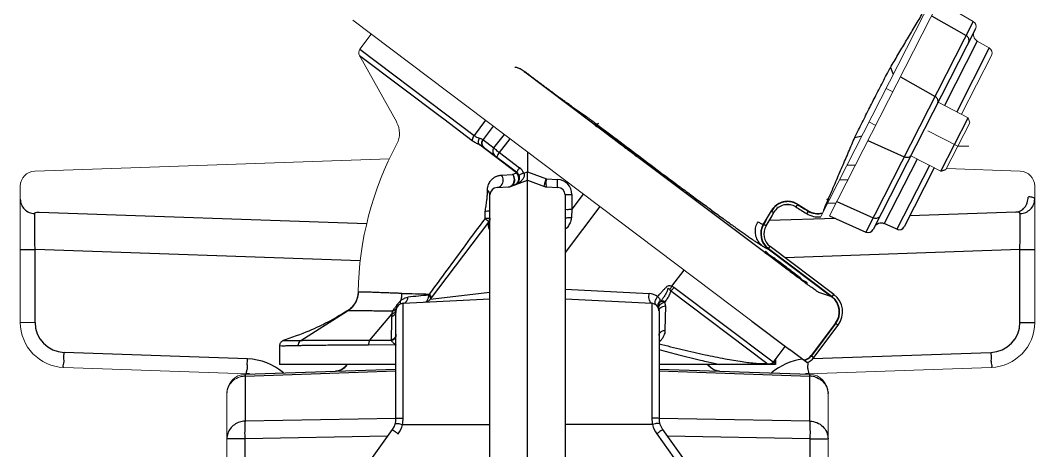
# Model space of a CAD drawing. Header units: millimetres. Extents: x 100 to 940, y 100 to 694.
# Drawn here: x 374.82 to 377.225, y 535.186 to 536.206 of the extents above; entities that cross this region are included whole.
import ezdxf

# ---------------------------------------------------------------- set-up
doc = ezdxf.new("R2010")
doc.units = ezdxf.units.MM
doc.linetypes.add('CENTER', pattern=[2, 1.25, -0.25, 0.25, -0.25])
for name, color, linetype, lineweight in [('CL', 1, 'CENTER', 9), ('DIM', 2, 'Continuous', 9), ('DTM_AXIS', 7, 'Continuous', 9), ('OUTLINE', 6, 'Continuous', 9)]:
    doc.layers.add(name, color=color, linetype=linetype, lineweight=lineweight)

msp = doc.modelspace()

# ---------------------------------------------------------------- linework, layer by layer
at = {"color": 9, "linetype": 'Continuous'}
for p, q in [((377.0793, 536.2035), (376.825, 535.7044)), ((376.9802, 536.2166), (377.0622, 536.1701)), ((377.0887, 536.1569), (377.0108, 536.004)), ((375.6252, 536.1375), (375.8286, 535.9842)), ((377.1171, 536.1405), (377.04, 535.9891)), ((375.6242, 536.1229), (375.8185, 535.9765)), ((376.0164, 536.0832), (376.0146, 536.0858)), ((376.2316, 535.9211), (376.0164, 536.0832)), ((376.8827, 536.0936), (376.8829, 536.0939)), ((376.8829, 536.0939), (376.8898, 536.0783)), ((376.9067, 536.0723), (376.9887, 536.0257)), ((375.8286, 535.9842), (375.8315, 535.982)), ((375.8315, 535.982), (375.8961, 535.9333)), ((376.1289, 536.0012), (376.1633, 535.9771)), ((375.8185, 535.9765), (375.8241, 535.9723)), ((375.8241, 535.9723), (375.8916, 535.9214)), ((375.923, 535.969), (375.8961, 535.9333)), ((376.1861, 535.9603), (376.2203, 535.9344)), ((375.9415, 535.9552), (375.9173, 535.9232)), ((375.9429, 535.9039), (375.9678, 535.9353)), ((375.9969, 535.8446), (375.9069, 535.9124)), ((375.9164, 535.9239), (375.9429, 535.9039)), ((375.9559, 535.8926), (375.9816, 535.925)), ((376.2377, 535.9165), (376.2316, 535.9211)), ((376.642, 535.6129), (376.2377, 535.9165)), ((376.7987, 535.9286), (376.8153, 535.9322)), ((376.7987, 535.9286), (376.7988, 535.9289)), ((376.8297, 535.9211), (376.9156, 535.8822)), ((375.9559, 535.8926), (376.0038, 535.8565)), ((376.9461, 535.8771), (376.8682, 535.7242)), ((376.9753, 535.8622), (376.8982, 535.7108)), ((375.9611, 535.8394), (375.9874, 535.841)), ((375.9874, 535.841), (375.9969, 535.8446)), ((376.0138, 535.8437), (376.0226, 535.847)), ((376.0226, 535.8467), (376.0674, 535.8304)), ((376.0226, 533.8906), (376.0226, 535.827)), ((376.0674, 535.8304), (376.094, 535.829)), ((376.7819, 535.8273), (376.7622, 535.828)), ((375.9278, 535.8027), (375.9278, 535.8035)), ((375.9336, 534.1623), (375.9336, 535.7921)), ((376.1117, 535.7921), (376.1117, 534.1623)), ((376.1549, 535.7944), (376.1278, 535.7585)), ((376.1278, 535.7934), (376.1278, 535.7585)), ((376.7365, 535.7842), (376.7391, 535.7902)), ((376.1938, 535.765), (376.1117, 535.656)), ((376.6467, 535.7686), (376.629, 535.768)), ((376.6627, 535.7695), (376.659, 535.7637)), ((376.7539, 535.7724), (376.7335, 535.7717)), ((376.7356, 535.7822), (376.7393, 535.783)), ((376.7356, 535.7822), (376.7357, 535.7825)), ((376.7357, 535.7825), (376.7365, 535.7842)), ((376.7561, 535.7768), (376.842, 535.7378)), ((375.9219, 535.7366), (375.9221, 535.753)), ((376.1278, 535.7585), (376.1266, 535.7391)), ((376.6009, 535.7552), (376.6006, 535.7547)), ((376.6006, 535.7547), (376.6069, 535.751)), ((376.6016, 535.7548), (376.6013, 535.7543)), ((376.688, 535.7538), (376.6844, 535.748)), ((375.9299, 535.7262), (375.93, 535.728)), ((375.9335, 535.7383), (375.9336, 535.7387)), ((376.5826, 535.7226), (376.5881, 535.7193)), ((376.5938, 535.665), (376.5977, 535.6703)), ((374.8203, 535.663), (374.8553, 535.663)), ((375.6261, 535.6361), (374.8553, 535.663)), ((374.8553, 535.4903), (374.8553, 535.663)), ((376.5932, 535.6644), (376.744, 535.5507)), ((376.5938, 535.665), (376.7445, 535.5514)), ((377.19, 535.663), (376.6332, 535.6435)), ((377.19, 535.663), (377.225, 535.663)), ((377.19, 535.4903), (377.19, 535.663)), ((376.3648, 535.5757), (376.3939, 535.6142)), ((376.605, 535.3957), (376.3697, 535.5729)), ((375.7923, 535.5453), (375.9336, 535.5621)), ((376.1117, 535.5692), (376.3111, 535.5588)), ((376.5903, 535.3926), (376.3619, 535.5647)), ((376.744, 535.5507), (376.7136, 535.561)), ((376.744, 535.5507), (376.7445, 535.5514)), ((376.744, 535.5507), (376.7445, 535.5504)), ((376.7445, 535.5514), (376.7451, 535.5509)), ((376.7451, 535.5509), (376.7491, 535.5562)), ((375.7278, 535.2634), (375.7278, 535.5355)), ((376.3175, 535.5355), (376.3175, 535.2634)), ((376.3373, 535.5411), (376.3371, 535.5413)), ((376.3371, 535.5413), (376.3373, 535.5389)), ((376.3382, 535.54), (376.3373, 535.5389)), ((376.3491, 535.5397), (376.3484, 535.5387)), ((376.3495, 535.5291), (376.3485, 535.4717)), ((375.4854, 535.4477), (375.596, 535.5174)), ((375.6492, 535.4481), (375.7013, 535.5094)), ((375.7037, 535.5171), (375.7077, 535.5235)), ((376.7528, 535.4884), (376.6951, 535.4119)), ((376.7536, 535.4881), (376.6956, 535.4111)), ((376.7536, 535.4881), (376.7593, 535.4839)), ((377.19, 535.4903), (377.225, 535.4903)), ((375.6458, 535.4373), (375.7101, 535.4376)), ((375.6492, 535.4481), (375.6993, 535.4481)), ((375.3589, 535.4039), (374.9241, 535.4191)), ((376.6956, 535.4111), (376.7013, 535.4069)), ((376.6991, 535.4044), (377.1212, 535.4191)), ((376.605, 535.3957), (376.6074, 535.3987)), ((376.6775, 535.4015), (376.6764, 535.4013)), ((376.678, 535.4007), (376.6773, 535.4006)), ((376.678, 535.4007), (376.678, 535.4001)), ((375.3531, 535.363), (375.7109, 535.3755)), ((375.3531, 535.3653), (375.3531, 535.363)), ((375.3531, 535.363), (375.3531, 535.2563)), ((375.3568, 535.3734), (375.3582, 535.3788)), ((376.3344, 535.3755), (376.6922, 535.363)), ((376.6922, 535.3653), (376.6922, 535.3664)), ((376.6922, 535.363), (376.6922, 535.3653)), ((376.6922, 535.2563), (376.6922, 535.363)), ((375.7109, 535.2628), (375.3531, 535.2563)), ((376.6922, 535.2563), (376.3344, 535.2628)), ((375.7261, 535.2481), (375.9336, 535.2481)), ((376.3191, 535.2481), (376.1117, 535.2481)), ((375.3523, 535.2145), (375.3101, 535.2145)), ((375.6912, 535.2206), (375.3523, 535.2145)), ((375.3523, 535.2145), (375.3523, 535.0816)), ((376.3291, 535.2262), (376.5302, 534.9447)), ((376.6929, 535.2145), (376.354, 535.2206)), ((376.6929, 535.2145), (376.7351, 535.2145)), ((376.6929, 535.0816), (376.6929, 535.2145))]:
    msp.add_line(p, q, dxfattribs=at)
at = {"color": 7, "linetype": 'Continuous'}
for p, q in [((377.0845, 536.1859), (376.8423, 535.7106)), ((377.0025, 535.8483), (377.0672, 535.9753)), ((375.9184, 535.9056), (375.9965, 535.8468)), ((376.0226, 535.894), (376.0226, 535.8467)), ((376.7997, 535.8623), (376.78, 535.8629)), ((376.9866, 535.8564), (376.9155, 535.7169)), ((376.9881, 535.8557), (376.9863, 535.8557)), ((377.0025, 535.8483), (377.0145, 535.8522)), ((375.9823, 535.8124), (376.0226, 535.827)), ((376.0226, 535.827), (376.063, 535.8124)), ((375.9505, 535.8099), (375.9771, 535.8113)), ((376.0682, 535.8113), (376.0948, 535.8099)), ((374.8652, 535.7517), (375.6417, 535.7246)), ((376.7388, 535.7428), (376.825, 535.7044)), ((377.18, 535.7517), (376.9288, 535.7429)), ((375.93, 535.728), (375.7923, 535.5453)), ((376.7524, 535.7368), (376.5952, 535.7313)), ((376.8982, 535.7108), (376.8682, 535.7242)), ((376.7491, 535.5562), (376.5977, 535.6703)), ((375.7278, 535.5355), (375.9336, 535.5463)), ((376.1117, 535.5463), (376.3175, 535.5355)), ((375.7109, 535.2624), (375.7109, 535.5177)), ((376.3344, 535.5177), (376.3344, 535.2624)), ((376.5547, 535.4931), (376.644, 535.4258)), ((376.7013, 535.4069), (376.7593, 535.4839)), ((375.4348, 535.4349), (375.4348, 535.4345)), ((375.4348, 535.4345), (375.4348, 535.3906)), ((376.6073, 535.3985), (376.6337, 535.4335)), ((376.6847, 535.3951), (376.644, 535.4258)), ((375.3531, 535.3673), (375.7109, 535.3798)), ((375.7109, 535.3906), (375.4348, 535.3906)), ((376.6104, 535.3906), (376.3344, 535.3906)), ((376.3344, 535.3798), (376.6922, 535.3673)), ((376.6104, 535.4027), (376.6104, 535.3906)), ((375.5015, 534.955), (375.7026, 535.2365)), ((376.3426, 535.2365), (376.5437, 534.955))]:
    msp.add_line(p, q, dxfattribs=at)
at = {"color": 9, "linetype": 'Continuous'}
for points in [[(375.9965, 535.8468), (375.9966, 535.8467), (375.9967, 535.8465), (375.9968, 535.8463), (375.9969, 535.8461), (375.9969, 535.8459), (375.997, 535.8456), (375.997, 535.8453), (375.9969, 535.845), (375.9969, 535.8446)], [(376.6629, 535.7703), (376.6629, 535.7703), (376.6629, 535.7702), (376.6629, 535.7702), (376.6629, 535.7701), (376.6629, 535.77), (376.6628, 535.7699), (376.6628, 535.7698), (376.6627, 535.7697), (376.6627, 535.7695)], [(376.6009, 535.7552), (376.6009, 535.7552), (376.6009, 535.7552), (376.601, 535.7551), (376.6011, 535.7551), (376.6011, 535.7551), (376.6012, 535.755), (376.6014, 535.755), (376.6015, 535.7549), (376.6016, 535.7548)], [(376.688, 535.7548), (376.688, 535.7547), (376.688, 535.7547), (376.688, 535.7546), (376.6881, 535.7545), (376.6881, 535.7544), (376.688, 535.7543), (376.688, 535.7541), (376.688, 535.754), (376.688, 535.7538)], [(376.5817, 535.7227), (376.5817, 535.7228), (376.5818, 535.7228), (376.5818, 535.7228), (376.5819, 535.7228), (376.582, 535.7227), (376.5821, 535.7227), (376.5822, 535.7227), (376.5824, 535.7226), (376.5826, 535.7226)], [(376.5932, 535.6644), (376.5932, 535.6644), (376.5932, 535.6644), (376.5933, 535.6645), (376.5933, 535.6645), (376.5934, 535.6646), (376.5935, 535.6647), (376.5936, 535.6648), (376.5937, 535.6649), (376.5938, 535.665)], [(375.6217, 535.5621), (375.6216, 535.5621), (375.6215, 535.5621), (375.6214, 535.562), (375.6213, 535.562), (375.6212, 535.562), (375.6212, 535.562), (375.6211, 535.562), (375.6211, 535.5619), (375.6211, 535.5619)], [(376.7445, 535.5504), (376.7445, 535.5504), (376.7446, 535.5504), (376.7446, 535.5504), (376.7447, 535.5505), (376.7447, 535.5505), (376.7448, 535.5506), (376.7449, 535.5507), (376.745, 535.5508), (376.7451, 535.5509)], [(376.3382, 535.54), (376.3381, 535.5402), (376.3379, 535.5403), (376.3378, 535.5405), (376.3376, 535.5408), (376.3373, 535.5411)], [(375.596, 535.5174), (375.5959, 535.5174), (375.5958, 535.5174), (375.5957, 535.5174), (375.5956, 535.5174), (375.5956, 535.5174), (375.5955, 535.5174), (375.5955, 535.5173)], [(376.7528, 535.4884), (376.7528, 535.4884), (376.7529, 535.4884), (376.7529, 535.4884), (376.753, 535.4884), (376.7531, 535.4883), (376.7532, 535.4883), (376.7533, 535.4882), (376.7535, 535.4882), (376.7536, 535.4881)], [(375.7001, 535.447), (375.7, 535.4472), (375.6999, 535.4474), (375.6997, 535.4476), (375.6996, 535.4477), (375.6994, 535.4479), (375.6993, 535.4481)], [(376.6951, 535.4119), (376.6951, 535.4118), (376.6951, 535.4118), (376.6952, 535.4117), (376.6952, 535.4116), (376.6953, 535.4116), (376.6953, 535.4115), (376.6954, 535.4114), (376.6955, 535.4113), (376.6956, 535.4111)], [(376.6775, 535.4015), (376.6775, 535.4015), (376.6776, 535.4014), (376.6776, 535.4014), (376.6777, 535.4013), (376.6777, 535.4012), (376.6778, 535.4011), (376.6778, 535.401), (376.6779, 535.4009), (376.678, 535.4007)], [(375.3531, 535.3673), (375.3531, 535.3672), (375.3531, 535.367), (375.3531, 535.3668), (375.3531, 535.3664), (375.3531, 535.3653)], [(376.6922, 535.3664), (376.6922, 535.3668), (376.6922, 535.367), (376.6922, 535.3672), (376.6922, 535.3673)]]:
    msp.add_lwpolyline(points, dxfattribs=at)
at = {"color": 7, "linetype": 'Continuous'}
for points in [[(375.6211, 535.5619), (375.6209, 535.5581), (375.6203, 535.5536), (375.6193, 535.5492), (375.618, 535.5449), (375.6163, 535.5408), (375.6144, 535.5369), (375.6121, 535.5333), (375.6096, 535.5298), (375.6069, 535.5266), (375.6039, 535.5237), (375.6008, 535.5211), (375.5976, 535.5187), (375.5955, 535.5173)], [(375.5955, 535.5173), (375.5907, 535.5145), (375.5837, 535.5102), (375.577, 535.5063), (375.5708, 535.5027), (375.5652, 535.4995), (375.5597, 535.4964), (375.5544, 535.4935), (375.5493, 535.4908), (375.5441, 535.4881), (375.539, 535.4855), (375.5338, 535.483), (375.5284, 535.4804), (375.5227, 535.4778), (375.5169, 535.4752), (375.5108, 535.4725), (375.5043, 535.4698), (375.4974, 535.467), (375.4902, 535.4641), (375.4824, 535.4611), (375.4742, 535.4581), (375.4658, 535.4549), (375.457, 535.4518), (375.448, 535.4486), (375.4438, 535.4472)], [(375.4438, 535.4472), (375.443, 535.4469), (375.4421, 535.4464), (375.4411, 535.4459), (375.4401, 535.4452), (375.4391, 535.4443), (375.4381, 535.4433), (375.4372, 535.4421), (375.4364, 535.4408), (375.4358, 535.4394), (375.4353, 535.4379), (375.4349, 535.4363), (375.4348, 535.4345)], [(375.5908, 535.3859), (375.5885, 535.3835), (375.5855, 535.381), (375.5822, 535.3789)], [(375.5941, 535.3906), (375.594, 535.3904), (375.5926, 535.3883), (375.5908, 535.3859)], [(376.478, 535.3747), (376.4756, 535.3749), (376.4717, 535.3756), (376.4681, 535.3766), (376.4647, 535.378), (376.4616, 535.3798), (376.4589, 535.3817), (376.4565, 535.3838), (376.4544, 535.386), (376.4527, 535.3882), (376.4514, 535.3903), (376.4511, 535.3906)], [(375.5822, 535.3789), (375.5784, 535.3771), (375.5742, 535.3757), (375.5699, 535.3749), (375.5673, 535.3747)]]:
    msp.add_lwpolyline(points, dxfattribs=at)
at = {"color": 9, "linetype": 'Continuous'}
for centre, radius, start, end in [((376.9859, 536.0142), 0.00996, 333.0253, 339.7634), ((395.3, 561.1684), 31.6352, 232.90675, 233.17208), ((375.927, 535.9146), 0.0124, 225.9384, 232.9757), ((376.9232, 535.8912), 0.00996, 326.2366, 332.9747), ((375.9801, 535.8297), 0.0224, 35.5504, 41.5126), ((375.985, 535.8316), 0.0312, 22.8756, 53), ((375.9773, 535.8259), 0.0144, 290.0473, 298.667), ((375.9734, 535.828), 0.018, 327.5291, 334.3409), ((375.9726, 535.8284), 0.0189, 334.3341, 340.8962), ((376.0922, 535.7934), 0.0356, 0.0002, 86.9998), ((375.9201, 535.7914), 0.0134, 0.0617, 12.1578), ((375.9203, 535.7921), 0.0133, 359.997, 6.1181), ((377.9531, 537.8208), 2.4234, 237.8262, 238.5303), ((377.9765, 537.8604), 2.4685, 237.8522, 238.5366), ((376.7261, 535.8258), 0.0446, 277.3728, 282.3776), ((376.7263, 535.826), 0.0445, 277.2943, 282.3019), ((368.4248, 540.5712), 9.4891, 329.27258, 329.49717), ((368.5199, 540.515), 9.3794, 329.27255, 329.49801), ((376.7112, 535.7927), 0.0445, 238.5939, 273.8345), ((376.7112, 535.7928), 0.0453, 239.2362, 283.6064), ((376.7112, 535.7928), 0.0445, 273.8326, 284.5144), ((376.6199, 535.7), 0.0445, 149.2521, 233.0055), ((376.6199, 535.7), 0.0437, 148.8632, 233.1847), ((375.5683, 535.5631), 0.0534, 301.2543, 358.9191), ((375.9203, 542.7128), 7.1565, 268.43144, 268.95555), ((377.8342, 513.5823), 22.0675, 95.31903, 95.44752), ((375.4887, 535.7039), 0.3349, 333.5641, 334.0703), ((376.3093, 535.5232), 0.0356, 52.427, 86.9965), ((376.7172, 535.5152), 0.0445, 323.0349, 52.16), ((376.7172, 535.5152), 0.0454, 323.3851, 51.9925), ((375.8947, 535.4047), 0.2215, 146.9367, 147.5842), ((375.846, 535.4364), 0.1634, 145.9716, 146.924), ((375.8257, 535.45), 0.139, 145.561, 145.9478), ((376.3476, 535.5296), 0.0154, 170.741, 178.3086), ((376.3149, 535.5297), 0.0347, 358.9547, 15.0286), ((384.287, 535.2655), 8.5897, 178.41261, 178.782), ((375.7365, 535.5025), 0.0359, 168.8309, 178.4114), ((374.9265, 535.4903), 0.0713, 180.0001, 267.9998), ((377.1187, 535.4903), 0.0713, 272.0019, 359.9981), ((375.6855, 535.4603), 0.0334, 317.3017, 319.4913), ((375.7382, 535.4589), 0.0353, 217.019, 219.1963), ((375.354, 535.266), 0.138, 49.2139, 88.0012), ((376.6738, 535.428), 0.0268, 278.0278, 322.939), ((376.6737, 535.428), 0.0276, 278.7575, 299.561), ((376.6737, 535.428), 0.0276, 299.5678, 322.3345), ((375.5659, 535.4099), 0.0352, 296.5502, 326.874), ((376.8076, 536.9854), 1.6283, 257.3561, 258.3427), ((376.5845, 535.5656), 0.173, 269.38, 271.0005), ((376.5847, 535.5489), 0.1564, 271.0131, 272.0251), ((376.5987, 535.378), 0.0169, 120.1247, 131.6197), ((376.6912, 535.266), 0.1379, 96.9679, 130.7926), ((376.5971, 535.4043), 0.0117, 292.6607, 299.5593), ((376.6185, 535.3857), 0.0168, 143.3838, 162.7585), ((376.5798, 535.4068), 0.0306, 344.4573, 349.8225), ((376.58, 535.3914), 0.1069, 1.7612, 2.3445), ((375.3547, 535.3157), 0.0473, 98.8039, 105.6829), ((375.3547, 535.3159), 0.0471, 91.8913, 98.8152), ((375.5661, 535.4095), 0.0348, 276.9853, 296.4977), ((376.6869, 535.3713), 0.003, 271.9987, 272.6119), ((376.6906, 535.3159), 0.0471, 81.1848, 88.1087), ((376.6906, 535.3157), 0.0473, 74.3171, 81.1961), ((376.6967, 535.3211), 0.0384, 0.0034, 2.4013), ((375.6572, 535.2633), 0.0706, 347.5729, 0.008), ((376.3881, 535.2633), 0.0706, 179.992, 192.4271), ((375.6655, 535.2624), 0.0623, 324.4612, 346.7696), ((376.3798, 535.2624), 0.0623, 193.2304, 215.5388)]:
    msp.add_arc(centre, radius, start, end, dxfattribs=at)
at = {"color": 7, "linetype": 'Continuous'}
for centre, radius, start, end in [((375.9857, 535.8326), 0.0178, 290, 53), ((375.9514, 535.7921), 0.0178, 93, 180), ((375.9762, 535.8291), 0.0178, 273, 290), ((376.0691, 535.8291), 0.0178, 250, 267), ((376.0939, 535.7921), 0.0178, 0, 87), ((376.6391, 535.7321), 0.0374, 57.8414, 149.4774), ((368.4329, 540.57), 9.4888, 329.25558, 329.47859), ((377.9758, 537.8582), 2.474, 237.8422, 238.5335), ((376.7114, 535.792), 0.0517, 238.5334, 277.1418), ((375.9158, 535.7387), 0.0178, 323, 0), ((376.6202, 535.7001), 0.0374, 149.2557, 233), ((376.861, 535.7079), 0.0178, 66, 153), ((376.9036, 535.723), 0.0134, 246, 333), ((376.8304, 535.7166), 0.0134, 246, 333), ((376.718, 535.515), 0.0517, 323, 53), ((375.7287, 535.5177), 0.0178, 93, 180), ((375.7781, 535.556), 0.0178, 272.9939, 322.9961), ((376.3165, 535.5177), 0.0178, 0, 87), ((376.3506, 535.5274), 0.0176, 164.3924, 195.8977), ((376.3507, 535.5274), 0.0177, 158.1152, 164.4137), ((376.6742, 535.4273), 0.0339, 288.0599, 322.9943), ((375.3547, 535.266), 0.1024, 85.0965, 88), ((376.6906, 535.266), 0.1024, 92, 94.9035), ((375.6664, 535.2624), 0.0445, 324.4638, 359.9985), ((376.3789, 535.2624), 0.0445, 180.0015, 215.5362)]:
    msp.add_arc(centre, radius, start, end, dxfattribs=at)
at = {"color": 9, "linetype": 'Continuous'}
for points, start_tangent, end_tangent in [([(376.8829, 536.0939), (376.8916, 536.1087), (376.9008, 536.1241), (376.91, 536.1396), (376.919, 536.1548), (376.9281, 536.17), (376.9371, 536.1852), (376.9462, 536.2006), (376.9554, 536.2159), (376.9583, 536.2209)], (0.504323, 0.863515), (0.510728, 0.859743)), ([(377.0683, 536.154), (377.0693, 536.1574), (377.0691, 536.161), (377.0678, 536.1645), (377.0654, 536.1676), (377.0622, 536.1701)], (0.45399, 0.891007), (-0.869506, 0.493922)), ([(375.9929, 536.0953), (375.9962, 536.0946), (375.9994, 536.0937), (376.0023, 536.0927), (376.0051, 536.0915), (376.0102, 536.0889), (376.0146, 536.0858)], (0.985568, -0.169277), (0.794423, -0.607365)), ([(376.0146, 536.0858), (376.0221, 536.0802), (376.0296, 536.0745), (376.0372, 536.0688), (376.0447, 536.0631), (376.0522, 536.0575), (376.0596, 536.052), (376.0669, 536.0466), (376.074, 536.0413), (376.0809, 536.0362), (376.0876, 536.0312), (376.094, 536.0265), (376.1001, 536.022), (376.1059, 536.0178), (376.1113, 536.0139), (376.1163, 536.0102), (376.121, 536.0069), (376.1252, 536.0039), (376.1289, 536.0012)], (0.796782, -0.604267), (0.818772, -0.574119)), ([(376.7988, 535.9289), (376.8052, 535.942), (376.8135, 535.9589), (376.8227, 535.9773), (376.8318, 535.9952), (376.8401, 536.0117), (376.8485, 536.0281), (376.8577, 536.0459), (376.8671, 536.0642), (376.8759, 536.0808), (376.8827, 536.0936)], (0.42812, 0.903722), (0.479284, 0.87766)), ([(376.9952, 536.0108), (376.9958, 536.0131), (376.9956, 536.0167), (376.9943, 536.0202), (376.9919, 536.0233), (376.9887, 536.0257)], (0.346261, 0.938138), (-0.869506, 0.493922)), ([(376.1633, 535.9771), (376.1665, 535.9749), (376.1691, 535.9729), (376.1722, 535.9707), (376.1755, 535.9683), (376.179, 535.9657), (376.1826, 535.963), (376.1861, 535.9603)], (0.818772, -0.574119), (0.797014, -0.603961)), ([(376.1861, 535.9603), (376.1915, 535.9621)], (0.861307, -0.508085), (0.746784, 0.665066)), ([(375.8961, 535.9333), (375.8935, 535.9291), (375.8919, 535.9249), (375.8916, 535.9214)], (-0.601804, -0.798644), (0.149861, -0.988707)), ([(375.8961, 535.9333), (375.9021, 535.9294), (375.9081, 535.9269)], (0.79858, -0.601889), (0.952657, -0.304047)), ([(375.8916, 535.9214), (375.8994, 535.9162), (375.9069, 535.9124)], (0.798576, -0.601894), (0.926656, -0.375911)), ([(375.9081, 535.9269), (375.9061, 535.922), (375.9057, 535.9169), (375.9069, 535.9124)], (-0.504096, -0.863648), (0.453462, -0.891276)), ([(375.9069, 535.9124), (375.9107, 535.9103), (375.9138, 535.9086), (375.9164, 535.907), (375.9184, 535.9056)], (0.873056, -0.48762), (0.79864, -0.601809)), ([(375.9081, 535.9269), (375.911, 535.926), (375.9133, 535.9253), (375.9164, 535.9239)], (0.952559, -0.304355), (0.798645, -0.601803)), ([(375.9164, 535.9239), (375.9141, 535.9192), (375.9137, 535.9141), (375.9152, 535.9093), (375.9184, 535.9056)], (-0.601815, -0.798636), (0.798636, -0.601815)), ([(375.9173, 535.9232), (375.915, 535.9185), (375.9147, 535.9133), (375.9163, 535.9085), (375.9184, 535.9057)], (-0.601815, -0.798636), (0.718842, -0.695174)), ([(376.7391, 535.7902), (376.7453, 535.8046), (376.7537, 535.8241), (376.7613, 535.8419), (376.7687, 535.8591), (376.7762, 535.8764), (376.7838, 535.8941), (376.7913, 535.9118), (376.7987, 535.9286)], (0.39562, 0.918414), (0.402967, 0.915214)), ([(375.9429, 535.9039), (375.9406, 535.8992), (375.9402, 535.8941), (375.9418, 535.8893), (375.9451, 535.8855)], (-0.601816, -0.798635), (0.798636, -0.601815)), ([(375.9429, 535.9039), (375.9445, 535.9022), (375.9475, 535.8995), (375.9514, 535.8962), (375.9559, 535.8926)], (0.615358, -0.788248), (0.787846, -0.615873)), ([(375.9559, 535.8926), (375.9522, 535.8877), (375.9486, 535.8829)], (-0.60195, -0.798534), (-0.798636, 0.601815)), ([(376.9315, 535.8857), (376.93, 535.8839), (376.927, 535.8819), (376.9233, 535.8809), (376.9194, 535.881), (376.9156, 535.8822)], (-0.555443, -0.831555), (-0.910674, 0.413126)), ([(375.9278, 535.8035), (375.9286, 535.8112), (375.9304, 535.8171), (375.9327, 535.8218), (375.9353, 535.8256), (375.9379, 535.8287), (375.9407, 535.8312), (375.9434, 535.8333), (375.9461, 535.835), (375.9487, 535.8363), (375.9514, 535.8374), (375.9544, 535.8383), (375.9576, 535.839), (375.9611, 535.8394)], (-0.000268, 1), (0.998053, 0.062378)), ([(375.9505, 535.8099), (375.9561, 535.8114), (375.9608, 535.8152), (375.9639, 535.8207), (375.9651, 535.8272), (375.9641, 535.8337), (375.9611, 535.8394)], (0.99863, 0.052336), (-0.612641, 0.790361)), ([(375.992, 535.8236), (375.9925, 535.8281), (375.9911, 535.8351), (375.9874, 535.841)], (0.235157, 0.971957), (-0.689904, 0.723901)), ([(375.9905, 535.8222), (375.9915, 535.8288), (375.9905, 535.8353), (375.9874, 535.841)], (0.327604, 0.944815), (-0.62313, 0.782118)), ([(376.0138, 535.8437), (376.0147, 535.8406), (376.0147, 535.8377), (376.0139, 535.8345), (376.0121, 535.8308), (376.0106, 535.8287), (376.0088, 535.8266), (376.0066, 535.8244), (376.0038, 535.8222), (376.0005, 535.82), (375.9965, 535.8178), (375.9918, 535.8158)], (0.420597, -0.907248), (-0.939668, -0.342086)), ([(376.0038, 535.8565), (376.0001, 535.8516), (375.9965, 535.8468)], (-0.60195, -0.798534), (-0.798636, 0.601815)), ([(376.0006, 535.8386), (375.9983, 535.8428)], (-0.375394, 0.926865), (-0.581058, 0.813862)), ([(376.002, 535.8317), (376.0006, 535.8386)], (-0.012715, 0.999919), (-0.375394, 0.926865)), ([(376.0138, 535.8437), (376.0093, 535.8419), (376.0056, 535.8405), (376.0022, 535.8395)], (-0.922728, -0.385451), (-0.388577, 0.921416)), ([(376.3374, 535.8463), (376.3535, 535.8342), (376.3692, 535.8226), (376.3843, 535.8113), (376.3989, 535.8005), (376.4131, 535.79), (376.4268, 535.7798), (376.4402, 535.77), (376.453, 535.7605), (376.4654, 535.7515), (376.4773, 535.7428), (376.489, 535.7343), (376.5003, 535.7261), (376.5112, 535.7183), (376.5216, 535.7108), (376.5314, 535.7039), (376.5405, 535.6974), (376.549, 535.6915), (376.5568, 535.6861), (376.5638, 535.6813), (376.5701, 535.6771), (376.5755, 535.6736), (376.58, 535.6708)], (0.800534, -0.599287), (0.856907, -0.515471)), ([(375.9771, 535.8113), (375.9827, 535.8128), (375.9844, 535.8139)], (0.99863, 0.052336), (0.813925, 0.58097)), ([(375.9842, 535.8132), (375.9877, 535.8158), (375.9892, 535.8176)], (0.877764, 0.479093), (0.592437, 0.805617)), ([(375.9844, 535.8139), (375.9874, 535.8167), (375.9886, 535.8184)], (0.813925, 0.58097), (0.53733, 0.843372)), ([(375.9892, 535.8176), (375.9913, 535.8214), (375.992, 535.8236)], (0.592437, 0.805617), (0.235157, 0.971957)), ([(375.9918, 535.8158), (375.9972, 535.8193), (376.0008, 535.8249), (376.002, 535.8317)], (0.939693, 0.34202), (-0.012715, 0.999919)), ([(376.063, 535.8124), (376.0627, 535.8151)], (-0.939693, 0.34202), (0.30304, 0.952978)), ([(376.0627, 535.8151), (376.0631, 535.8161), (376.0641, 535.8201), (376.0655, 535.825), (376.0674, 535.8304)], (0.30304, 0.952978), (0.345798, 0.938309)), ([(376.0682, 535.8113), (376.0673, 535.815), (376.0671, 535.8193), (376.0672, 535.8246), (376.0674, 535.8304)], (-0.99863, 0.052336), (0.059019, 0.998257)), ([(376.0948, 535.8099), (376.0938, 535.8156), (376.0938, 535.8218), (376.094, 535.829)], (-0.99863, 0.052336), (0.059019, 0.998257)), ([(375.9221, 535.753), (375.9244, 535.7661), (375.9261, 535.7779), (375.9272, 535.7881), (375.9278, 535.7963), (375.9278, 535.8027)], (0.18342, 0.983035), (-0.032353, 0.999476)), ([(375.9335, 535.7935), (375.9329, 535.7963), (375.9309, 535.8002), (375.9278, 535.8035)], (-0.106281, 0.994336), (-0.782464, 0.622696)), ([(375.9309, 535.7994), (375.9278, 535.8027)], (-0.580163, 0.814501), (-0.783028, 0.621987)), ([(375.9333, 535.7942), (375.9329, 535.7956), (375.9309, 535.7994)], (-0.209862, 0.977731), (-0.580163, 0.814501)), ([(376.1117, 535.7921), (376.1163, 535.793), (376.1215, 535.7933), (376.1278, 535.7934)], (0, 1), (0.999976, 0.006972)), ([(374.8203, 535.782), (374.8229, 535.7693), (374.8302, 535.7584), (374.8413, 535.751), (374.8545, 535.748)], (-0.000066, -1), (0.999321, -0.036832)), ([(376.6629, 535.7703), (376.6499, 535.7759), (376.6358, 535.777), (376.622, 535.7737), (376.61, 535.7661), (376.6009, 535.7552)], (-0.846254, 0.532779), (-0.507307, -0.861765)), ([(376.6627, 535.7695), (376.6521, 535.7744), (376.6407, 535.7763), (376.6291, 535.7751), (376.6183, 535.7709), (376.6089, 535.764), (376.6016, 535.7548)], (-0.843482, 0.537158), (-0.5093, -0.860589)), ([(376.7243, 535.7535), (376.7265, 535.7602), (376.7303, 535.7698), (376.7356, 535.7822)], (0.283633, 0.958933), (0.401851, 0.915705)), ([(377.18, 535.7517), (377.1914, 535.7547), (377.2008, 535.7625), (377.2071, 535.7739), (377.2092, 535.7873)], (0.999391, 0.034901), (-0.009577, 0.999954)), ([(377.1907, 535.748), (377.2039, 535.751), (377.215, 535.7584), (377.2224, 535.7693), (377.225, 535.782)], (0.999321, 0.036834), (-0.000068, 1)), ([(377.225, 535.782), (377.218, 535.7869), (377.2092, 535.7873)], (-0.000007, 1), (-0.999732, -0.023154)), ([(374.8545, 535.748), (374.8593, 535.7515), (374.8652, 535.7517)], (0.00829, 0.999966), (0.999394, -0.034806)), ([(374.8553, 535.663), (374.8551, 535.6744), (374.855, 535.6867), (374.8548, 535.6998), (374.8547, 535.7134), (374.8546, 535.727), (374.8545, 535.7391), (374.8545, 535.748)], (-0.013941, 0.999903), (0.008422, 0.999965)), ([(375.9336, 535.7554), (375.9281, 535.7536), (375.9221, 535.753)], (0.000048, -1), (-0.998513, -0.054511)), ([(376.1117, 535.7572), (376.1163, 535.758), (376.1215, 535.7583), (376.1278, 535.7585)], (0, 1), (0.999976, 0.006972)), ([(376.8585, 535.7424), (376.8564, 535.7396), (376.8534, 535.7376), (376.8498, 535.7366), (376.8459, 535.7367), (376.842, 535.7378)], (-0.45399, -0.891007), (-0.910674, 0.413126)), ([(377.1907, 535.748), (377.186, 535.7515), (377.18, 535.7517)], (-0.008568, 0.999963), (-0.999394, -0.034822)), ([(377.19, 535.663), (377.1901, 535.6746), (377.1903, 535.687), (377.1904, 535.7002), (377.1906, 535.7139), (377.1907, 535.7273), (377.1907, 535.7393), (377.1907, 535.748)], (0.013937, 0.999903), (-0.008385, 0.999965)), ([(375.9219, 535.7366), (375.8755, 535.6739), (375.8312, 535.6137), (375.7898, 535.5575)], (-0.596504, -0.80261), (-0.591785, -0.806096)), ([(375.9219, 535.7366), (375.928, 535.7371), (375.9335, 535.7383)], (0.997803, 0.066253), (0.236482, 0.971636)), ([(375.93, 535.728), (375.9265, 535.7326), (375.9219, 535.7366)], (0.601815, 0.798636), (-0.757887, 0.652386)), ([(375.9336, 535.7088), (375.9335, 535.7089), (375.9309, 535.7154), (375.9299, 535.7217), (375.9299, 535.7262)], (-0.48016, 0.877181), (0.063213, 0.998)), ([(375.9336, 535.7369), (375.9331, 535.7331), (375.9319, 535.7295), (375.9299, 535.7262)], (0.000005, -1), (-0.618026, -0.786158)), ([(376.1266, 535.7391), (376.1245, 535.7288), (376.1195, 535.7192), (376.1121, 535.7112), (376.1117, 535.711)], (-0.062679, -0.998034), (-0.780257, -0.625459)), ([(376.1117, 535.7369), (376.1159, 535.7383), (376.1207, 535.7388), (376.1266, 535.7391)], (0.000037, 1), (0.999782, 0.020899)), ([(376.58, 535.6708), (376.5711, 535.68), (376.5652, 535.6914), (376.5628, 535.704), (376.5641, 535.7169), (376.5691, 535.7289)], (-0.796881, 0.604136), (0.512538, 0.858664)), ([(376.5691, 535.7289), (376.5727, 535.7267), (376.5759, 535.7248), (376.5787, 535.7235), (376.5817, 535.7227)], (0.843475, -0.537168), (0.96808, 0.250641)), ([(376.58, 535.6708), (376.5838, 535.6686), (376.5872, 535.6667), (376.5901, 535.6653), (376.5932, 535.6644)], (0.856925, -0.515441), (0.98134, 0.192282)), ([(376.7136, 535.561), (376.711, 535.5625), (376.7052, 535.5664), (376.6966, 535.5726), (376.6855, 535.5806), (376.6723, 535.5904), (376.6575, 535.6013), (376.642, 535.6129)], (-0.947574, 0.319537), (-0.799643, 0.600476)), ([(376.3648, 535.5757), (376.361, 535.5766), (376.357, 535.5765), (376.3532, 535.575), (376.3502, 535.5725), (376.3476, 535.57), (376.345, 535.5671), (376.3423, 535.5642), (376.3397, 535.5613), (376.337, 535.5583), (376.3343, 535.5552), (376.331, 535.5514)], (-0.938617, 0.344962), (-0.658129, -0.752905)), ([(376.3602, 535.5676), (376.3619, 535.5701), (376.3634, 535.5728), (376.3648, 535.5757)], (0.584041, 0.811724), (0.413397, 0.910551)), ([(376.3619, 535.5647), (376.3647, 535.5672), (376.3673, 535.5699), (376.3697, 535.5729)], (0.773269, 0.634078), (0.601749, 0.798686)), ([(376.3697, 535.5729), (376.3673, 535.5745), (376.3648, 535.5757)], (-0.798154, 0.602453), (-0.934243, 0.356637)), ([(375.7244, 535.559), (375.7186, 535.5591), (375.7129, 535.5593), (375.707, 535.5595), (375.7007, 535.5597), (375.6938, 535.5599), (375.6864, 535.5602), (375.6787, 535.5605), (375.6714, 535.5607), (375.6645, 535.561), (375.658, 535.5612), (375.6519, 535.5615), (375.6463, 535.5617), (375.6414, 535.5618), (375.6371, 535.562), (375.6333, 535.5621), (375.6298, 535.5622), (375.6266, 535.5622), (375.6217, 535.5621)], (-0.999614, 0.027779), (-0.991477, -0.130279)), ([(375.7244, 535.559), (375.7236, 535.55), (375.7217, 535.5414)], (-0.026035, -0.999661), (-0.27839, -0.960468)), ([(375.7217, 535.5414), (375.7271, 535.5456), (375.7329, 535.5486), (375.7393, 535.5502)], (0.734863, 0.678215), (0.995499, 0.094773)), ([(375.7278, 535.5355), (375.7332, 535.5376), (375.7373, 535.5428), (375.7393, 535.5502)], (0.99863, 0.052333), (0.097983, 0.995188)), ([(375.779, 535.5382), (375.7838, 535.5406), (375.7873, 535.5466), (375.7885, 535.5548)], (0.99863, 0.052336), (0.024579, 0.999698)), ([(375.7885, 535.5548), (375.7914, 535.5509), (375.7927, 535.5459)], (0.660812, -0.750551), (-0.329829, -0.944041)), ([(375.7898, 535.5575), (375.7929, 535.5533)], (0.657717, -0.753265), (0.495658, -0.868518)), ([(375.7929, 535.5533), (375.7942, 535.5496), (375.7936, 535.547)], (0.495658, -0.868518), (-0.601863, -0.7986)), ([(376.3175, 535.5355), (376.3147, 535.5369), (376.3124, 535.5405), (376.3109, 535.5459), (376.3105, 535.5522), (376.3111, 535.5588)], (-0.99863, 0.052336), (0.182584, 0.98319)), ([(376.3274, 535.5318), (376.3255, 535.535), (376.3255, 535.5399), (376.3274, 535.5456), (376.331, 535.5514)], (-0.792628, 0.609706), (0.607524, 0.794301)), ([(376.331, 535.5514), (376.3342, 535.5484), (376.3361, 535.5448), (376.3371, 535.5413)], (0.826932, -0.562302), (0.180094, -0.983649)), ([(376.3602, 535.5676), (376.3586, 535.5694), (376.3557, 535.571), (376.3546, 535.5687), (376.3536, 535.5649), (376.352, 535.5611), (376.3501, 535.5574), (376.348, 535.5538), (376.3457, 535.5502), (376.3432, 535.5467), (376.3418, 535.5447), (376.3401, 535.5425), (376.3382, 535.54)], (-0.603735, 0.797185), (-0.624227, -0.781243)), ([(376.3619, 535.5647), (376.361, 535.5612), (376.3597, 535.5574), (376.3578, 535.5533), (376.3555, 535.549), (376.3526, 535.5445), (376.3491, 535.5397)], (-0.179193, -0.983814), (-0.607115, -0.794614)), ([(376.3619, 535.5647), (376.3602, 535.5676)], (-0.398072, 0.917354), (-0.604528, 0.796584)), ([(375.7123, 535.5246), (375.7103, 535.5214), (375.7085, 535.5196)], (-0.385939, -0.922524), (-0.786498, -0.617593)), ([(375.7111, 535.5286), (375.7127, 535.5309), (375.7138, 535.5325)], (0.565561, 0.824707), (0.600583, 0.799562)), ([(375.7138, 535.5325), (375.7144, 535.5332), (375.716, 535.5353), (375.7178, 535.5373), (375.719, 535.5387)], (0.600583, 0.799562), (0.68435, 0.729154)), ([(375.719, 535.5387), (375.7197, 535.5394), (375.7217, 535.5414)], (0.68435, 0.729154), (0.733603, 0.679578)), ([(375.719, 535.5326), (375.7208, 535.5346), (375.7217, 535.5376), (375.7217, 535.5413)], (0.837778, 0.546011), (-0.127938, 0.991782)), ([(376.3331, 535.5242), (376.3321, 535.5301)], (-0.363661, 0.931531), (0.029035, 0.999578)), ([(376.3323, 535.5321), (376.3335, 535.5361), (376.3371, 535.5413)], (0.160435, 0.987046), (0.699148, 0.714977)), ([(376.3337, 535.5226), (376.3338, 535.5273), (376.3354, 535.5306)], (-0.274171, 0.961681), (0.576616, 0.817015)), ([(376.3354, 535.5306), (376.3367, 535.5321), (376.3418, 535.5361), (376.3484, 535.5387)], (0.576616, 0.817015), (0.977089, 0.212832)), ([(376.3363, 535.523), (376.3387, 535.5252), (376.3401, 535.5262)], (0.621008, 0.783804), (0.860413, 0.509598)), ([(376.3373, 535.5389), (376.3398, 535.5401), (376.3436, 535.5401), (376.3484, 535.5387)], (0.773639, 0.633626), (0.928615, -0.371046)), ([(376.3382, 535.54), (376.3399, 535.5409)], (0.79715, 0.603782), (0.957619, 0.288037)), ([(376.3399, 535.5409), (376.3409, 535.5411), (376.3447, 535.541), (376.3491, 535.5397)], (0.957619, 0.288037), (0.928492, -0.371351)), ([(376.3401, 535.5262), (376.3436, 535.5278), (376.3495, 535.5291)], (0.860413, 0.509598), (0.995411, 0.095692)), ([(375.7037, 535.5171), (375.6977, 535.5172), (375.6916, 535.5172), (375.6852, 535.5172), (375.6783, 535.5172), (375.6708, 535.5172), (375.6628, 535.5172), (375.6547, 535.5173), (375.6471, 535.5173), (375.64, 535.5173), (375.6332, 535.5174), (375.6269, 535.5174), (375.6212, 535.5174), (375.616, 535.5174), (375.6116, 535.5175), (375.6077, 535.5175), (375.6041, 535.5175), (375.6008, 535.5175), (375.596, 535.5174)], (-0.999999, 0.001057), (-0.999363, -0.035679)), ([(375.7109, 535.5177), (375.7097, 535.5119), (375.706, 535.5069), (375.7006, 535.5035)], (0.00001, -1), (-0.925291, -0.379257)), ([(375.7013, 535.5094), (375.7022, 535.5131), (375.7037, 535.5171)], (0.193239, 0.981152), (0.402984, 0.915207)), ([(375.7084, 535.5146), (375.706, 535.5121), (375.7013, 535.5094)], (-0.613805, -0.789458), (-0.936038, -0.351898)), ([(375.7085, 535.5196), (375.7074, 535.5189), (375.7037, 535.5171)], (-0.786498, -0.617593), (-0.954254, -0.298999)), ([(375.7112, 535.5207), (375.7094, 535.516), (375.7084, 535.5146)], (-0.168121, -0.985766), (-0.613805, -0.789458)), ([(376.3344, 535.5177), (376.3355, 535.5217), (376.3363, 535.523)], (0.000001, 1), (0.621008, 0.783804)), ([(375.7084, 535.4544), (375.7054, 535.4513), (375.6993, 535.4481)], (-0.583166, -0.812353), (-0.955666, -0.294452)), ([(375.7109, 535.4595), (375.7096, 535.4543), (375.7058, 535.45), (375.7001, 535.447)], (-0.000099, -1), (-0.949936, -0.312446)), ([(375.7109, 535.4621), (375.7095, 535.4562), (375.7084, 535.4544)], (0, -1), (-0.583166, -0.812353)), ([(376.3344, 535.4595), (376.3362, 535.465), (376.3412, 535.4693), (376.3485, 535.4717)], (-0.000008, 1), (0.989501, 0.144524)), ([(376.3485, 535.4717), (376.3478, 535.4651), (376.3459, 535.459), (376.3431, 535.4534), (376.3393, 535.4484), (376.3348, 535.4441), (376.3344, 535.4438)], (-0.018397, -0.999831), (-0.791741, -0.610856)), ([(375.4348, 535.4345), (375.4401, 535.4348), (375.4479, 535.435), (375.4603, 535.4353), (375.4786, 535.4357)], (0.000846, 1), (0.999646, 0.0266)), ([(375.4438, 535.4472), (375.4487, 535.4473), (375.4561, 535.4474), (375.468, 535.4475), (375.4854, 535.4477)], (-0.915793, 0.401651), (0.999944, 0.010561)), ([(375.4854, 535.4477), (375.4818, 535.4448), (375.4794, 535.4406), (375.4786, 535.4357)], (-0.882375, -0.470547), (0.003903, -0.999992)), ([(375.4786, 535.4357), (375.4862, 535.4359), (375.495, 535.4361), (375.5054, 535.4363), (375.5176, 535.4364), (375.532, 535.4366), (375.5491, 535.4367), (375.5694, 535.4369), (375.5928, 535.437), (375.6186, 535.4372), (375.6458, 535.4373)], (0.999646, 0.026611), (0.999986, 0.005222)), ([(375.4854, 535.4477), (375.4927, 535.4478), (375.5013, 535.4479), (375.5113, 535.4479), (375.5232, 535.4479), (375.5373, 535.448), (375.5541, 535.448), (375.574, 535.448), (375.597, 535.4481), (375.6225, 535.4481), (375.6492, 535.4481)], (0.999939, 0.011073), (1, 0.000279)), ([(375.6492, 535.4481), (375.6474, 535.4451), (375.6462, 535.4414), (375.6458, 535.4373)], (-0.654396, -0.756152), (0.003128, -0.999995)), ([(375.7101, 535.4376), (375.708, 535.4389), (375.7043, 535.4419), (375.7001, 535.447)], (-0.870091, 0.492891), (-0.575703, 0.817659)), ([(376.3344, 535.4396), (376.3896, 535.426), (376.4436, 535.4137), (376.4911, 535.4041), (376.5316, 535.3973), (376.5647, 535.3934), (376.5826, 535.3925)], (0.969253, -0.246065), (0.999945, -0.010498)), ([(374.9234, 535.3835), (374.9234, 535.3939), (374.9236, 535.4055), (374.9241, 535.4191)], (-0.999391, 0.034899), (0.034889, 0.999391)), ([(375.3587, 535.3822), (375.3584, 535.3903), (375.3589, 535.4039)], (0.082551, 0.996587), (0.034889, 0.999391)), ([(376.3344, 535.4257), (376.3814, 535.4133), (376.433, 535.4007), (376.4512, 535.3965)], (0.965494, -0.260427), (0.975825, -0.218553)), ([(377.1212, 535.4191), (377.1216, 535.4055), (377.1219, 535.3939), (377.1218, 535.3835)], (0.034889, -0.999391), (-0.999391, -0.034899)), ([(375.3582, 535.3788), (375.3587, 535.3822)], (0.218044, 0.975939), (0.082551, 0.996587)), ([(376.4779, 535.3747), (376.4671, 535.3769), (376.4574, 535.3824), (376.4499, 535.3906)], (-0.999391, 0.034899), (-0.547268, 0.836957)), ([(376.5903, 535.3926), (376.5948, 535.3923)], (0.992031, -0.125997), (0.999974, 0.00715)), ([(376.5948, 535.3923), (376.5968, 535.3924), (376.6016, 535.3935)], (0.999974, 0.00715), (0.922547, 0.385885)), ([(376.6029, 535.3941), (376.605, 535.3957)], (0.869459, 0.494005), (0.715777, 0.698329)), ([(376.6058, 535.3906), (376.6093, 535.3986)], (0.517088, 0.855933), (0.268367, 0.963317)), ([(376.6869, 535.3947), (376.6868, 535.3903), (376.6866, 535.3822)], (0.030487, -0.999535), (0.082551, -0.996587)), ([(376.6866, 535.3822), (376.6871, 535.3788), (376.6871, 535.3683)], (0.082551, -0.996587), (-0.99896, -0.045594)), ([(375.3582, 535.3683), (375.3568, 535.3734)], (-0.999391, 0.034899), (0.217292, 0.976107)), ([(376.7034, 535.3612), (376.7087, 535.3594), (376.7226, 535.3502), (376.7319, 535.3368)], (0.96274, -0.270428), (0.394204, -0.919023)), ([(376.7319, 535.3368), (376.7351, 535.3228)], (0.394204, -0.919023), (0.041841, -0.999124)), ([(375.7109, 535.2624), (375.7158, 535.2631), (375.7213, 535.2633), (375.7278, 535.2634)], (0, 1), (0.999996, 0.002774)), ([(376.3344, 535.2624), (376.3295, 535.2631), (376.324, 535.2633), (376.3175, 535.2634)], (0, 1), (-0.999996, 0.002775)), ([(375.3531, 535.2563), (375.3397, 535.2539), (375.3277, 535.2478), (375.3183, 535.2386), (375.3122, 535.2271), (375.3101, 535.2145)], (-0.999462, -0.032797), (0, -1)), ([(375.3531, 535.2563), (375.3525, 535.2468), (375.3522, 535.2321), (375.3523, 535.2145)], (-0.124261, -0.99225), (0.018035, -0.999837)), ([(375.7026, 535.2365), (375.7064, 535.2333), (375.7109, 535.23), (375.7162, 535.2262)], (-0.581238, -0.813733), (0.812978, -0.582294)), ([(375.7097, 535.2522), (375.7145, 535.251), (375.7198, 535.2497), (375.7261, 535.2481)], (-0.228558, -0.97353), (0.973309, -0.2295)), ([(376.3355, 535.2522), (376.3308, 535.251), (376.3255, 535.2497), (376.3191, 535.2481)], (0.228723, -0.973491), (-0.973309, -0.229499)), ([(376.3426, 535.2365), (376.3388, 535.2333), (376.3344, 535.23), (376.3291, 535.2262)], (0.581238, -0.813733), (-0.812978, -0.582294)), ([(376.6922, 535.2563), (376.7087, 535.2527), (376.7226, 535.2435), (376.7319, 535.2301), (376.7351, 535.2145)], (0.999462, -0.032797), (0, -1)), ([(376.6929, 535.2145), (376.6931, 535.2321), (376.6928, 535.2468), (376.6922, 535.2563)], (0.018035, 0.999837), (-0.124261, 0.99225))]:
    msp.add_spline(points, degree=3, dxfattribs=dict(at, start_tangent=start_tangent, end_tangent=end_tangent))
at = {"color": 7, "linetype": 'Continuous'}
for points, start_tangent, end_tangent in [([(376.1827, 535.9597), (376.1902, 535.9533), (376.1994, 535.9461), (376.2112, 535.937), (376.2247, 535.9267), (376.2389, 535.916), (376.2526, 535.9058), (376.2646, 535.897), (376.274, 535.8902), (376.2823, 535.8847)], (-0.601815, -0.798636), (0.601815, 0.798636)), ([(376.2823, 535.8847), (376.2747, 535.8911), (376.2656, 535.8983), (376.2537, 535.9074), (376.2402, 535.9177), (376.226, 535.9284), (376.2124, 535.9386), (376.2004, 535.9474), (376.1909, 535.9542), (376.1827, 535.9597)], (0.601815, 0.798636), (-0.601815, -0.798636)), ([(376.0226, 535.827), (376.0225, 535.8308), (376.0224, 535.8351), (376.0224, 535.8406), (376.0226, 535.847)], (-0.078568, 0.996909), (0, 1)), ([(376.5857, 535.6574), (376.5933, 535.651), (376.6024, 535.6438), (376.6143, 535.6347), (376.6278, 535.6244), (376.642, 535.6137), (376.6556, 535.6035), (376.6676, 535.5947), (376.6771, 535.5879), (376.6853, 535.5824)], (-0.601815, -0.798636), (0.601815, 0.798636)), ([(376.6853, 535.5824), (376.6778, 535.5888), (376.6686, 535.596), (376.6568, 535.6051), (376.6433, 535.6154), (376.6291, 535.6261), (376.6154, 535.6363), (376.6034, 535.6451), (376.594, 535.652), (376.5857, 535.6574)], (0.601815, 0.798636), (-0.601815, -0.798636)), ([(376.3343, 535.534), (376.3373, 535.5389)], (0.372769, 0.927924), (0.653821, 0.756649))]:
    msp.add_spline(points, degree=3, dxfattribs=dict(at, start_tangent=start_tangent, end_tangent=end_tangent))
at = {"layer": 'CL'}
msp.add_line((376.9713, 535.9442), (377.0428, 535.9078), dxfattribs=at)
at = {"layer": 'DIM'}
msp.add_line((377.0428, 535.9078), (377.0692, 535.9078), dxfattribs=at)
at = {"layer": 'DTM_AXIS', "color": 7, "linetype": 'Continuous'}
for p, q in [((376.8725, 536.0445), (376.8884, 536.0364)), ((376.8321, 535.9651), (376.848, 535.957)), ((376.9311, 535.8847), (377.0025, 535.8483))]:
    msp.add_line(p, q, dxfattribs=at)
at = {"layer": 'OUTLINE'}
for p, q in [((376.7178, 535.7408), (376.9873, 536.2697)), ((376.9976, 536.2507), (376.7388, 535.7428)), ((376.9976, 536.2507), (377.0793, 536.2035)), ((375.6086, 536.206), (376.5546, 535.4931)), ((375.6252, 536.1375), (375.6521, 536.1732)), ((377.1171, 536.1405), (377.0887, 536.1569)), ((375.6242, 536.1229), (375.7125, 535.9644)), ((377.1224, 536.1229), (377.0513, 535.9834)), ((376.9958, 536.0117), (377.0672, 535.9753)), ((377.0145, 535.8522), (377.0711, 535.9633)), ((377.0672, 535.9753), (377.0711, 535.9633)), ((375.6953, 535.878), (374.8547, 535.8486)), ((377.1906, 535.8486), (377.0157, 535.8547)), ((374.8203, 535.4903), (374.8203, 535.813)), ((377.225, 535.4903), (377.225, 535.813)), ((374.8203, 535.4903), (374.8553, 535.4903)), ((375.3582, 535.3683), (374.9234, 535.3835)), ((376.687, 535.3683), (377.1218, 535.3835)), ((375.3101, 534.8443), (375.3101, 535.3228)), ((376.7351, 534.8443), (376.7351, 535.3228))]:
    msp.add_line(p, q, dxfattribs=at)
for centre, radius, start, end in [((377.0726, 536.1919), 0.0134, 333, 60), ((377.0976, 536.1723), 0.0178, 153, 240), ((375.6359, 536.1294), 0.0134, 143, 209.121), ((377.1105, 536.1289), 0.0134, 333, 60), ((375.6658, 535.9384), 0.0534, 331.8105, 29.121), ((376.3956, 535.547), 0.7747, 151.7972, 178.8986), ((374.8559, 535.813), 0.0356, 92, 180), ((377.1894, 535.813), 0.0356, 359.9999, 87.9962), ((374.9272, 535.4903), 0.1069, 180, 268), ((377.1181, 535.4903), 0.1069, 272, 0), ((375.3547, 535.3228), 0.0445, 92, 180), ((376.6906, 535.3228), 0.0445, 0, 88)]:
    msp.add_arc(centre, radius, start, end, dxfattribs=at)
for points, start_tangent, end_tangent in [([(375.3419, 535.3612), (375.3366, 535.3594), (375.3226, 535.3502), (375.3134, 535.3368)], (-0.96274, -0.270428), (-0.394204, -0.919023)), ([(375.3134, 535.3368), (375.3101, 535.3211)], (-0.394204, -0.919023), (0, -1))]:
    msp.add_spline(points, degree=3, dxfattribs=dict(at, start_tangent=start_tangent, end_tangent=end_tangent))

doc.saveas('drawing.dxf')
